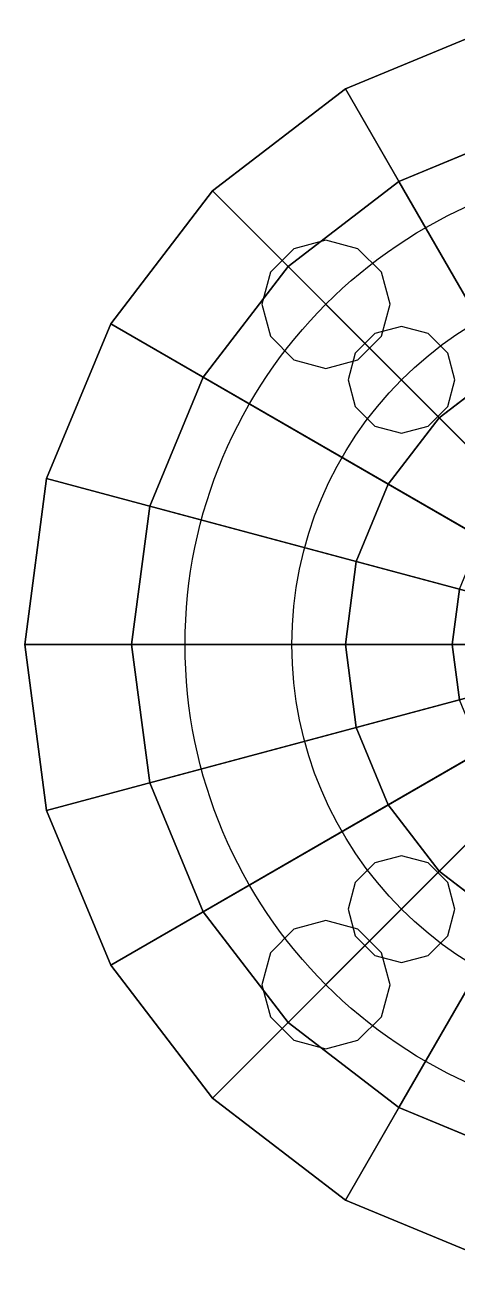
# Model space of a CAD drawing. Header units: millimetres. Extents: x -60 to 60, y -60 to 60.
# Drawn here: x -60 to -19.5, y -58 to 58 of the extents above; entities that cross this region are included whole.
import ezdxf

# ---------------------------------------------------------------- set-up
doc = ezdxf.new("R2010")
doc.units = ezdxf.units.MM
for name, color, linetype in [('BODY', 7, 'Continuous'), ('CENTERLINE', 1, 'Continuous'), ('EDGES', 2, 'Continuous'), ('HOLES', 4, 'Continuous')]:
    doc.layers.add(name, color=color, linetype=linetype)

msp = doc.modelspace()

# ---------------------------------------------------------------- linework, layer by layer
at = {"layer": 'BODY'}
for points in [[(-15.5291, 57.9555), (-30, 51.9615), (-30, 51.9615, 20), (-15.5291, 57.9555, 20)], [(0, 0), (-15.5291, 57.9555), (-30, 51.9615)], [(-15.5291, 57.9555, 20), (-30, 51.9615, 20), (-15, 25.9808, 20), (-7.7646, 28.9778, 20)], [(-30, 51.9615), (-42.4264, 42.4264), (-42.4264, 42.4264, 20), (-30, 51.9615, 20)], [(0, 0), (-30, 51.9615), (-42.4264, 42.4264)], [(-30, 51.9615, 20), (-42.4264, 42.4264, 20), (-21.2132, 21.2132, 20), (-15, 25.9808, 20)], [(-12.941, 48.2963, 100), (-25, 43.3013, 100), (-25, 43.3013, 120), (-12.941, 48.2963, 120)], [(0, 0, 100), (-12.941, 48.2963, 100), (-25, 43.3013, 100)], [(-7.7646, 28.9778, 100), (-15, 25.9808, 100), (-25, 43.3013, 100), (-12.941, 48.2963, 100)], [(-12.941, 48.2963, 120), (-25, 43.3013, 120), (-10, 17.3205, 120), (-5.1764, 19.3185, 120)], [(-25, 43.3013, 100), (-35.3553, 35.3553, 100), (-35.3553, 35.3553, 120), (-25, 43.3013, 120)], [(0, 0, 100), (-25, 43.3013, 100), (-35.3553, 35.3553, 100)], [(-15, 25.9808, 100), (-21.2132, 21.2132, 100), (-35.3553, 35.3553, 100), (-25, 43.3013, 100)], [(-25, 43.3013, 120), (-35.3553, 35.3553, 120), (-14.1421, 14.1421, 120), (-10, 17.3205, 120)], [(-42.4264, 42.4264), (-51.9615, 30), (-51.9615, 30, 20), (-42.4264, 42.4264, 20)], [(0, 0), (-42.4264, 42.4264), (-51.9615, 30)], [(-42.4264, 42.4264, 20), (-51.9615, 30, 20), (-25.9808, 15, 20), (-21.2132, 21.2132, 20)], [(-35.3553, 35.3553, 100), (-43.3013, 25, 100), (-43.3013, 25, 120), (-35.3553, 35.3553, 120)], [(0, 0, 100), (-35.3553, 35.3553, 100), (-43.3013, 25, 100)], [(-21.2132, 21.2132, 100), (-25.9808, 15, 100), (-43.3013, 25, 100), (-35.3553, 35.3553, 100)], [(-35.3553, 35.3553, 120), (-43.3013, 25, 120), (-17.3205, 10, 120), (-14.1421, 14.1421, 120)], [(-51.9615, 30), (-57.9555, 15.5291), (-57.9555, 15.5291, 20), (-51.9615, 30, 20)], [(0, 0), (-51.9615, 30), (-57.9555, 15.5291)], [(-51.9615, 30, 20), (-57.9555, 15.5291, 20), (-28.9778, 7.7646, 20), (-25.9808, 15, 20)], [(-15, 25.9808, 20), (-21.2132, 21.2132, 20), (-21.2132, 21.2132, 100), (-15, 25.9808, 100)], [(0, 0, 20), (-15, 25.9808, 20), (-21.2132, 21.2132, 20)], [(-43.3013, 25, 100), (-48.2963, 12.941, 100), (-48.2963, 12.941, 120), (-43.3013, 25, 120)], [(0, 0, 100), (-43.3013, 25, 100), (-48.2963, 12.941, 100)], [(-25.9808, 15, 100), (-28.9778, 7.7646, 100), (-48.2963, 12.941, 100), (-43.3013, 25, 100)], [(-43.3013, 25, 120), (-48.2963, 12.941, 120), (-19.3185, 5.1764, 120), (-17.3205, 10, 120)], [(-21.2132, 21.2132, 20), (-25.9808, 15, 20), (-25.9808, 15, 100), (-21.2132, 21.2132, 100)], [(0, 0, 20), (-21.2132, 21.2132, 20), (-25.9808, 15, 20)], [(-57.9555, 15.5291), (-60, 0), (-60, 0, 20), (-57.9555, 15.5291, 20)], [(0, 0), (-57.9555, 15.5291), (-60, 0)], [(-57.9555, 15.5291, 20), (-60, 0, 20), (-30, 0, 20), (-28.9778, 7.7646, 20)], [(-25.9808, 15, 20), (-28.9778, 7.7646, 20), (-28.9778, 7.7646, 100), (-25.9808, 15, 100)], [(0, 0, 20), (-25.9808, 15, 20), (-28.9778, 7.7646, 20)], [(-48.2963, 12.941, 100), (-50, 0, 100), (-50, 0, 120), (-48.2963, 12.941, 120)], [(0, 0, 100), (-48.2963, 12.941, 100), (-50, 0, 100)], [(-28.9778, 7.7646, 100), (-30, 0, 100), (-50, 0, 100), (-48.2963, 12.941, 100)], [(-48.2963, 12.941, 120), (-50, 0, 120), (-20, 0, 120), (-19.3185, 5.1764, 120)], [(-28.9778, 7.7646, 20), (-30, 0, 20), (-30, 0, 100), (-28.9778, 7.7646, 100)], [(0, 0, 20), (-28.9778, 7.7646, 20), (-30, 0, 20)], [(-19.3185, 5.1764, 120), (-20, 0, 120), (-20, 0, 180), (-19.3185, 5.1764, 180)], [(0, 0, 120), (-19.3185, 5.1764, 120), (-20, 0, 120)], [(-19.3185, 5.1764, 180), (-20, 0, 180), (-15, 0, 180), (-14.4889, 3.8823, 180)], [(-60, 0), (-57.9555, -15.5291), (-57.9555, -15.5291, 20), (-60, 0, 20)], [(0, 0), (-60, 0), (-57.9555, -15.5291)], [(-60, 0, 20), (-57.9555, -15.5291, 20), (-28.9778, -7.7646, 20), (-30, 0, 20)], [(0, 0), (-57.9555, -15.5291), (-51.9615, -30)], [(0, 0), (-51.9615, -30), (-42.4264, -42.4264)], [(-50, 0, 100), (-48.2963, -12.941, 100), (-48.2963, -12.941, 120), (-50, 0, 120)], [(0, 0, 100), (-50, 0, 100), (-48.2963, -12.941, 100)], [(-30, 0, 100), (-28.9778, -7.7646, 100), (-48.2963, -12.941, 100), (-50, 0, 100)], [(-50, 0, 120), (-48.2963, -12.941, 120), (-19.3185, -5.1764, 120), (-20, 0, 120)], [(0, 0, 100), (-48.2963, -12.941, 100), (-43.3013, -25, 100)], [(0, 0, 100), (-43.3013, -25, 100), (-35.3553, -35.3553, 100)], [(0, 0), (-42.4264, -42.4264), (-30, -51.9615)], [(0, 0, 100), (-35.3553, -35.3553, 100), (-25, -43.3013, 100)], [(0, 0), (-30, -51.9615), (-15.5291, -57.9555)], [(-30, 0, 20), (-28.9778, -7.7646, 20), (-28.9778, -7.7646, 100), (-30, 0, 100)], [(0, 0, 20), (-30, 0, 20), (-28.9778, -7.7646, 20)], [(0, 0, 20), (-28.9778, -7.7646, 20), (-25.9808, -15, 20)], [(0, 0, 20), (-25.9808, -15, 20), (-21.2132, -21.2132, 20)], [(0, 0, 100), (-25, -43.3013, 100), (-12.941, -48.2963, 100)], [(0, 0, 20), (-21.2132, -21.2132, 20), (-15, -25.9808, 20)], [(-20, 0, 120), (-19.3185, -5.1764, 120), (-19.3185, -5.1764, 180), (-20, 0, 180)], [(0, 0, 120), (-20, 0, 120), (-19.3185, -5.1764, 120)], [(-20, 0, 180), (-19.3185, -5.1764, 180), (-14.4889, -3.8823, 180), (-15, 0, 180)], [(-48.2963, -12.941, 120), (-43.3013, -25, 120), (-17.3205, -10, 120), (-19.3185, -5.1764, 120)], [(-57.9555, -15.5291, 20), (-51.9615, -30, 20), (-25.9808, -15, 20), (-28.9778, -7.7646, 20)], [(-28.9778, -7.7646, 100), (-25.9808, -15, 100), (-43.3013, -25, 100), (-48.2963, -12.941, 100)], [(-28.9778, -7.7646, 20), (-25.9808, -15, 20), (-25.9808, -15, 100), (-28.9778, -7.7646, 100)], [(-43.3013, -25, 120), (-35.3553, -35.3553, 120), (-14.1421, -14.1421, 120), (-17.3205, -10, 120)], [(-48.2963, -12.941, 100), (-43.3013, -25, 100), (-43.3013, -25, 120), (-48.2963, -12.941, 120)], [(-51.9615, -30, 20), (-42.4264, -42.4264, 20), (-21.2132, -21.2132, 20), (-25.9808, -15, 20)], [(-25.9808, -15, 100), (-21.2132, -21.2132, 100), (-35.3553, -35.3553, 100), (-43.3013, -25, 100)], [(-35.3553, -35.3553, 120), (-25, -43.3013, 120), (-10, -17.3205, 120), (-14.1421, -14.1421, 120)], [(-25.9808, -15, 20), (-21.2132, -21.2132, 20), (-21.2132, -21.2132, 100), (-25.9808, -15, 100)], [(-57.9555, -15.5291), (-51.9615, -30), (-51.9615, -30, 20), (-57.9555, -15.5291, 20)], [(-25, -43.3013, 120), (-12.941, -48.2963, 120), (-5.1764, -19.3185, 120), (-10, -17.3205, 120)], [(-42.4264, -42.4264, 20), (-30, -51.9615, 20), (-15, -25.9808, 20), (-21.2132, -21.2132, 20)], [(-21.2132, -21.2132, 100), (-15, -25.9808, 100), (-25, -43.3013, 100), (-35.3553, -35.3553, 100)], [(-21.2132, -21.2132, 20), (-15, -25.9808, 20), (-15, -25.9808, 100), (-21.2132, -21.2132, 100)], [(-43.3013, -25, 100), (-35.3553, -35.3553, 100), (-35.3553, -35.3553, 120), (-43.3013, -25, 120)], [(-30, -51.9615, 20), (-15.5291, -57.9555, 20), (-7.7646, -28.9778, 20), (-15, -25.9808, 20)], [(-15, -25.9808, 100), (-7.7646, -28.9778, 100), (-12.941, -48.2963, 100), (-25, -43.3013, 100)], [(-51.9615, -30), (-42.4264, -42.4264), (-42.4264, -42.4264, 20), (-51.9615, -30, 20)], [(-35.3553, -35.3553, 100), (-25, -43.3013, 100), (-25, -43.3013, 120), (-35.3553, -35.3553, 120)], [(-42.4264, -42.4264), (-30, -51.9615), (-30, -51.9615, 20), (-42.4264, -42.4264, 20)], [(-25, -43.3013, 100), (-12.941, -48.2963, 100), (-12.941, -48.2963, 120), (-25, -43.3013, 120)], [(-30, -51.9615), (-15.5291, -57.9555), (-15.5291, -57.9555, 20), (-30, -51.9615, 20)]]:
    msp.add_3dface(points, dxfattribs=at)
at = {"layer": 'CENTERLINE'}
for centre, radius in [((0, 0, 10), 45), ((0, 0, 110), 35)]:
    msp.add_circle(centre, radius, dxfattribs=at)
at = {"layer": 'EDGES'}
for p, q in [((-15.5291, 57.9555), (-30, 51.9615)), ((-15.5291, 57.9555, 20), (-30, 51.9615, 20)), ((-30, 51.9615), (-42.4264, 42.4264)), ((-30, 51.9615, 20), (-42.4264, 42.4264, 20)), ((-12.941, 48.2963, 100), (-25, 43.3013, 100)), ((-12.941, 48.2963, 120), (-25, 43.3013, 120)), ((-25, 43.3013, 100), (-35.3553, 35.3553, 100)), ((-25, 43.3013, 120), (-35.3553, 35.3553, 120)), ((-42.4264, 42.4264), (-51.9615, 30)), ((-42.4264, 42.4264, 20), (-51.9615, 30, 20)), ((-42.4264, 42.4264), (-42.4264, 42.4264, 20)), ((-35.3553, 35.3553, 100), (-43.3013, 25, 100)), ((-35.3553, 35.3553, 120), (-43.3013, 25, 120)), ((-35.3553, 35.3553, 100), (-35.3553, 35.3553, 120)), ((-51.9615, 30), (-57.9555, 15.5291)), ((-51.9615, 30, 20), (-57.9555, 15.5291, 20)), ((-15, 25.9808, 20), (-21.2132, 21.2132, 20)), ((-15, 25.9808, 100), (-21.2132, 21.2132, 100)), ((-43.3013, 25, 100), (-48.2963, 12.941, 100)), ((-43.3013, 25, 120), (-48.2963, 12.941, 120)), ((-21.2132, 21.2132, 20), (-25.9808, 15, 20)), ((-21.2132, 21.2132, 100), (-25.9808, 15, 100)), ((-21.2132, 21.2132, 20), (-21.2132, 21.2132, 100)), ((-57.9555, 15.5291), (-60, 0)), ((-57.9555, 15.5291, 20), (-60, 0, 20)), ((-25.9808, 15, 20), (-28.9778, 7.7646, 20)), ((-25.9808, 15, 100), (-28.9778, 7.7646, 100)), ((-48.2963, 12.941, 100), (-50, 0, 100)), ((-48.2963, 12.941, 120), (-50, 0, 120)), ((-28.9778, 7.7646, 20), (-30, 0, 20)), ((-28.9778, 7.7646, 100), (-30, 0, 100)), ((-19.3185, 5.1764, 120), (-20, 0, 120)), ((-19.3185, 5.1764, 180), (-20, 0, 180)), ((-60, 0), (-57.9555, -15.5291)), ((-60, 0, 20), (-57.9555, -15.5291, 20)), ((-60, 0), (-60, 0, 20)), ((-50, 0, 100), (-48.2963, -12.941, 100)), ((-50, 0, 120), (-48.2963, -12.941, 120)), ((-50, 0, 100), (-50, 0, 120)), ((-30, 0, 20), (-28.9778, -7.7646, 20)), ((-30, 0, 100), (-28.9778, -7.7646, 100)), ((-30, 0, 20), (-30, 0, 100)), ((-20, 0, 120), (-19.3185, -5.1764, 120)), ((-20, 0, 180), (-19.3185, -5.1764, 180)), ((-20, 0, 120), (-20, 0, 180)), ((-28.9778, -7.7646, 20), (-25.9808, -15, 20)), ((-28.9778, -7.7646, 100), (-25.9808, -15, 100)), ((-48.2963, -12.941, 100), (-43.3013, -25, 100)), ((-48.2963, -12.941, 120), (-43.3013, -25, 120)), ((-25.9808, -15, 20), (-21.2132, -21.2132, 20)), ((-25.9808, -15, 100), (-21.2132, -21.2132, 100)), ((-57.9555, -15.5291), (-51.9615, -30)), ((-57.9555, -15.5291, 20), (-51.9615, -30, 20)), ((-21.2132, -21.2132, 20), (-15, -25.9808, 20)), ((-21.2132, -21.2132, 100), (-15, -25.9808, 100)), ((-21.2132, -21.2132, 20), (-21.2132, -21.2132, 100)), ((-43.3013, -25, 100), (-35.3553, -35.3553, 100)), ((-43.3013, -25, 120), (-35.3553, -35.3553, 120)), ((-51.9615, -30), (-42.4264, -42.4264)), ((-51.9615, -30, 20), (-42.4264, -42.4264, 20)), ((-35.3553, -35.3553, 100), (-25, -43.3013, 100)), ((-35.3553, -35.3553, 120), (-25, -43.3013, 120)), ((-35.3553, -35.3553, 100), (-35.3553, -35.3553, 120)), ((-42.4264, -42.4264), (-30, -51.9615)), ((-42.4264, -42.4264, 20), (-30, -51.9615, 20)), ((-42.4264, -42.4264), (-42.4264, -42.4264, 20)), ((-25, -43.3013, 100), (-12.941, -48.2963, 100)), ((-25, -43.3013, 120), (-12.941, -48.2963, 120)), ((-30, -51.9615), (-15.5291, -57.9555)), ((-30, -51.9615, 20), (-15.5291, -57.9555, 20))]:
    msp.add_line(p, q, dxfattribs=at)
at = {"layer": 'HOLES'}
for p, q in [((-31.8198, 37.8198), (-34.8198, 37.016)), ((-31.8198, 37.8198, 20), (-34.8198, 37.016, 20)), ((-28.8198, 37.016), (-31.8198, 37.8198)), ((-28.8198, 37.016, 20), (-31.8198, 37.8198, 20)), ((-31.8198, 37.8198), (-31.8198, 37.8198, 20)), ((-34.8198, 37.016), (-37.016, 34.8198)), ((-34.8198, 37.016, 20), (-37.016, 34.8198, 20)), ((-36.0624, 36.0624), (-36.0624, 36.0624, 20)), ((-26.6237, 34.8198), (-28.8198, 37.016)), ((-26.6237, 34.8198, 20), (-28.8198, 37.016, 20)), ((-27.5772, 36.0624), (-27.5772, 36.0624, 20)), ((-37.016, 34.8198), (-37.8198, 31.8198)), ((-37.016, 34.8198, 20), (-37.8198, 31.8198, 20)), ((-25.8198, 31.8198), (-26.6237, 34.8198)), ((-25.8198, 31.8198, 20), (-26.6237, 34.8198, 20)), ((-37.8198, 31.8198), (-37.016, 28.8198)), ((-37.8198, 31.8198, 20), (-37.016, 28.8198, 20)), ((-37.8198, 31.8198), (-37.8198, 31.8198, 20)), ((-26.6237, 28.8198), (-25.8198, 31.8198)), ((-26.6237, 28.8198, 20), (-25.8198, 31.8198, 20)), ((-25.8198, 31.8198), (-25.8198, 31.8198, 20)), ((-27.2487, 29.0789, 100), (-29.0789, 27.2487, 100)), ((-27.2487, 29.0789, 120), (-29.0789, 27.2487, 120)), ((-24.7487, 29.7487, 100), (-27.2487, 29.0789, 100)), ((-24.7487, 29.7487, 120), (-27.2487, 29.0789, 120)), ((-22.2487, 29.0789, 100), (-24.7487, 29.7487, 100)), ((-22.2487, 29.0789, 120), (-24.7487, 29.7487, 120)), ((-24.7487, 29.7487, 100), (-24.7487, 29.7487, 120)), ((-20.4186, 27.2487, 100), (-22.2487, 29.0789, 100)), ((-20.4186, 27.2487, 120), (-22.2487, 29.0789, 120)), ((-37.016, 28.8198), (-34.8198, 26.6237)), ((-37.016, 28.8198, 20), (-34.8198, 26.6237, 20)), ((-28.8198, 26.6237), (-26.6237, 28.8198)), ((-28.8198, 26.6237, 20), (-26.6237, 28.8198, 20)), ((-28.2843, 28.2843, 100), (-28.2843, 28.2843, 120)), ((-21.2132, 28.2843, 100), (-21.2132, 28.2843, 120)), ((-36.0624, 27.5772), (-36.0624, 27.5772, 20)), ((-29.0789, 27.2487, 100), (-29.7487, 24.7487, 100)), ((-29.0789, 27.2487, 120), (-29.7487, 24.7487, 120)), ((-27.5772, 27.5772), (-27.5772, 27.5772, 20)), ((-19.7487, 24.7487, 100), (-20.4186, 27.2487, 100)), ((-19.7487, 24.7487, 120), (-20.4186, 27.2487, 120)), ((-34.8198, 26.6237), (-31.8198, 25.8198)), ((-34.8198, 26.6237, 20), (-31.8198, 25.8198, 20)), ((-31.8198, 25.8198), (-28.8198, 26.6237)), ((-31.8198, 25.8198, 20), (-28.8198, 26.6237, 20)), ((-31.8198, 25.8198), (-31.8198, 25.8198, 20)), ((-29.7487, 24.7487, 100), (-29.0789, 22.2487, 100)), ((-29.7487, 24.7487, 120), (-29.0789, 22.2487, 120)), ((-29.7487, 24.7487, 100), (-29.7487, 24.7487, 120)), ((-20.4186, 22.2487, 100), (-19.7487, 24.7487, 100)), ((-20.4186, 22.2487, 120), (-19.7487, 24.7487, 120)), ((-19.7487, 24.7487, 100), (-19.7487, 24.7487, 120)), ((-29.0789, 22.2487, 100), (-27.2487, 20.4186, 100)), ((-29.0789, 22.2487, 120), (-27.2487, 20.4186, 120)), ((-22.2487, 20.4186, 100), (-20.4186, 22.2487, 100)), ((-22.2487, 20.4186, 120), (-20.4186, 22.2487, 120)), ((-28.2843, 21.2132, 100), (-28.2843, 21.2132, 120)), ((-21.2132, 21.2132, 100), (-21.2132, 21.2132, 120)), ((-27.2487, 20.4186, 100), (-24.7487, 19.7487, 100)), ((-27.2487, 20.4186, 120), (-24.7487, 19.7487, 120)), ((-24.7487, 19.7487, 100), (-22.2487, 20.4186, 100)), ((-24.7487, 19.7487, 120), (-22.2487, 20.4186, 120)), ((-24.7487, 19.7487, 100), (-24.7487, 19.7487, 120)), ((-27.2487, -20.4186, 100), (-29.0789, -22.2487, 100)), ((-27.2487, -20.4186, 120), (-29.0789, -22.2487, 120)), ((-24.7487, -19.7487, 100), (-27.2487, -20.4186, 100)), ((-24.7487, -19.7487, 120), (-27.2487, -20.4186, 120)), ((-22.2487, -20.4186, 100), (-24.7487, -19.7487, 100)), ((-22.2487, -20.4186, 120), (-24.7487, -19.7487, 120)), ((-24.7487, -19.7487, 100), (-24.7487, -19.7487, 120)), ((-20.4186, -22.2487, 100), (-22.2487, -20.4186, 100)), ((-20.4186, -22.2487, 120), (-22.2487, -20.4186, 120)), ((-28.2843, -21.2132, 100), (-28.2843, -21.2132, 120)), ((-21.2132, -21.2132, 100), (-21.2132, -21.2132, 120)), ((-29.0789, -22.2487, 100), (-29.7487, -24.7487, 100)), ((-29.0789, -22.2487, 120), (-29.7487, -24.7487, 120)), ((-19.7487, -24.7487, 100), (-20.4186, -22.2487, 100)), ((-19.7487, -24.7487, 120), (-20.4186, -22.2487, 120)), ((-29.7487, -24.7487, 100), (-29.0789, -27.2487, 100)), ((-29.7487, -24.7487, 120), (-29.0789, -27.2487, 120)), ((-29.7487, -24.7487, 100), (-29.7487, -24.7487, 120)), ((-20.4186, -27.2487, 100), (-19.7487, -24.7487, 100)), ((-20.4186, -27.2487, 120), (-19.7487, -24.7487, 120)), ((-19.7487, -24.7487, 100), (-19.7487, -24.7487, 120)), ((-34.8198, -26.6237), (-37.016, -28.8198)), ((-34.8198, -26.6237, 20), (-37.016, -28.8198, 20)), ((-31.8198, -25.8198), (-34.8198, -26.6237)), ((-31.8198, -25.8198, 20), (-34.8198, -26.6237, 20)), ((-28.8198, -26.6237), (-31.8198, -25.8198)), ((-28.8198, -26.6237, 20), (-31.8198, -25.8198, 20)), ((-31.8198, -25.8198), (-31.8198, -25.8198, 20)), ((-26.6237, -28.8198), (-28.8198, -26.6237)), ((-26.6237, -28.8198, 20), (-28.8198, -26.6237, 20)), ((-36.0624, -27.5772), (-36.0624, -27.5772, 20)), ((-29.0789, -27.2487, 100), (-27.2487, -29.0789, 100)), ((-29.0789, -27.2487, 120), (-27.2487, -29.0789, 120)), ((-27.5772, -27.5772), (-27.5772, -27.5772, 20)), ((-22.2487, -29.0789, 100), (-20.4186, -27.2487, 100)), ((-22.2487, -29.0789, 120), (-20.4186, -27.2487, 120)), ((-37.016, -28.8198), (-37.8198, -31.8198)), ((-37.016, -28.8198, 20), (-37.8198, -31.8198, 20)), ((-28.2843, -28.2843, 100), (-28.2843, -28.2843, 120)), ((-25.8198, -31.8198), (-26.6237, -28.8198)), ((-25.8198, -31.8198, 20), (-26.6237, -28.8198, 20)), ((-21.2132, -28.2843, 100), (-21.2132, -28.2843, 120)), ((-27.2487, -29.0789, 100), (-24.7487, -29.7487, 100)), ((-27.2487, -29.0789, 120), (-24.7487, -29.7487, 120)), ((-24.7487, -29.7487, 100), (-22.2487, -29.0789, 100)), ((-24.7487, -29.7487, 120), (-22.2487, -29.0789, 120)), ((-24.7487, -29.7487, 100), (-24.7487, -29.7487, 120)), ((-37.8198, -31.8198), (-37.016, -34.8198)), ((-37.8198, -31.8198, 20), (-37.016, -34.8198, 20)), ((-37.8198, -31.8198), (-37.8198, -31.8198, 20)), ((-26.6237, -34.8198), (-25.8198, -31.8198)), ((-26.6237, -34.8198, 20), (-25.8198, -31.8198, 20)), ((-25.8198, -31.8198), (-25.8198, -31.8198, 20)), ((-37.016, -34.8198), (-34.8198, -37.016)), ((-37.016, -34.8198, 20), (-34.8198, -37.016, 20)), ((-28.8198, -37.016), (-26.6237, -34.8198)), ((-28.8198, -37.016, 20), (-26.6237, -34.8198, 20)), ((-36.0624, -36.0624), (-36.0624, -36.0624, 20)), ((-34.8198, -37.016), (-31.8198, -37.8198)), ((-34.8198, -37.016, 20), (-31.8198, -37.8198, 20)), ((-31.8198, -37.8198), (-28.8198, -37.016)), ((-31.8198, -37.8198, 20), (-28.8198, -37.016, 20)), ((-27.5772, -36.0624), (-27.5772, -36.0624, 20)), ((-31.8198, -37.8198), (-31.8198, -37.8198, 20))]:
    msp.add_line(p, q, dxfattribs=at)

doc.saveas('drawing.dxf')
